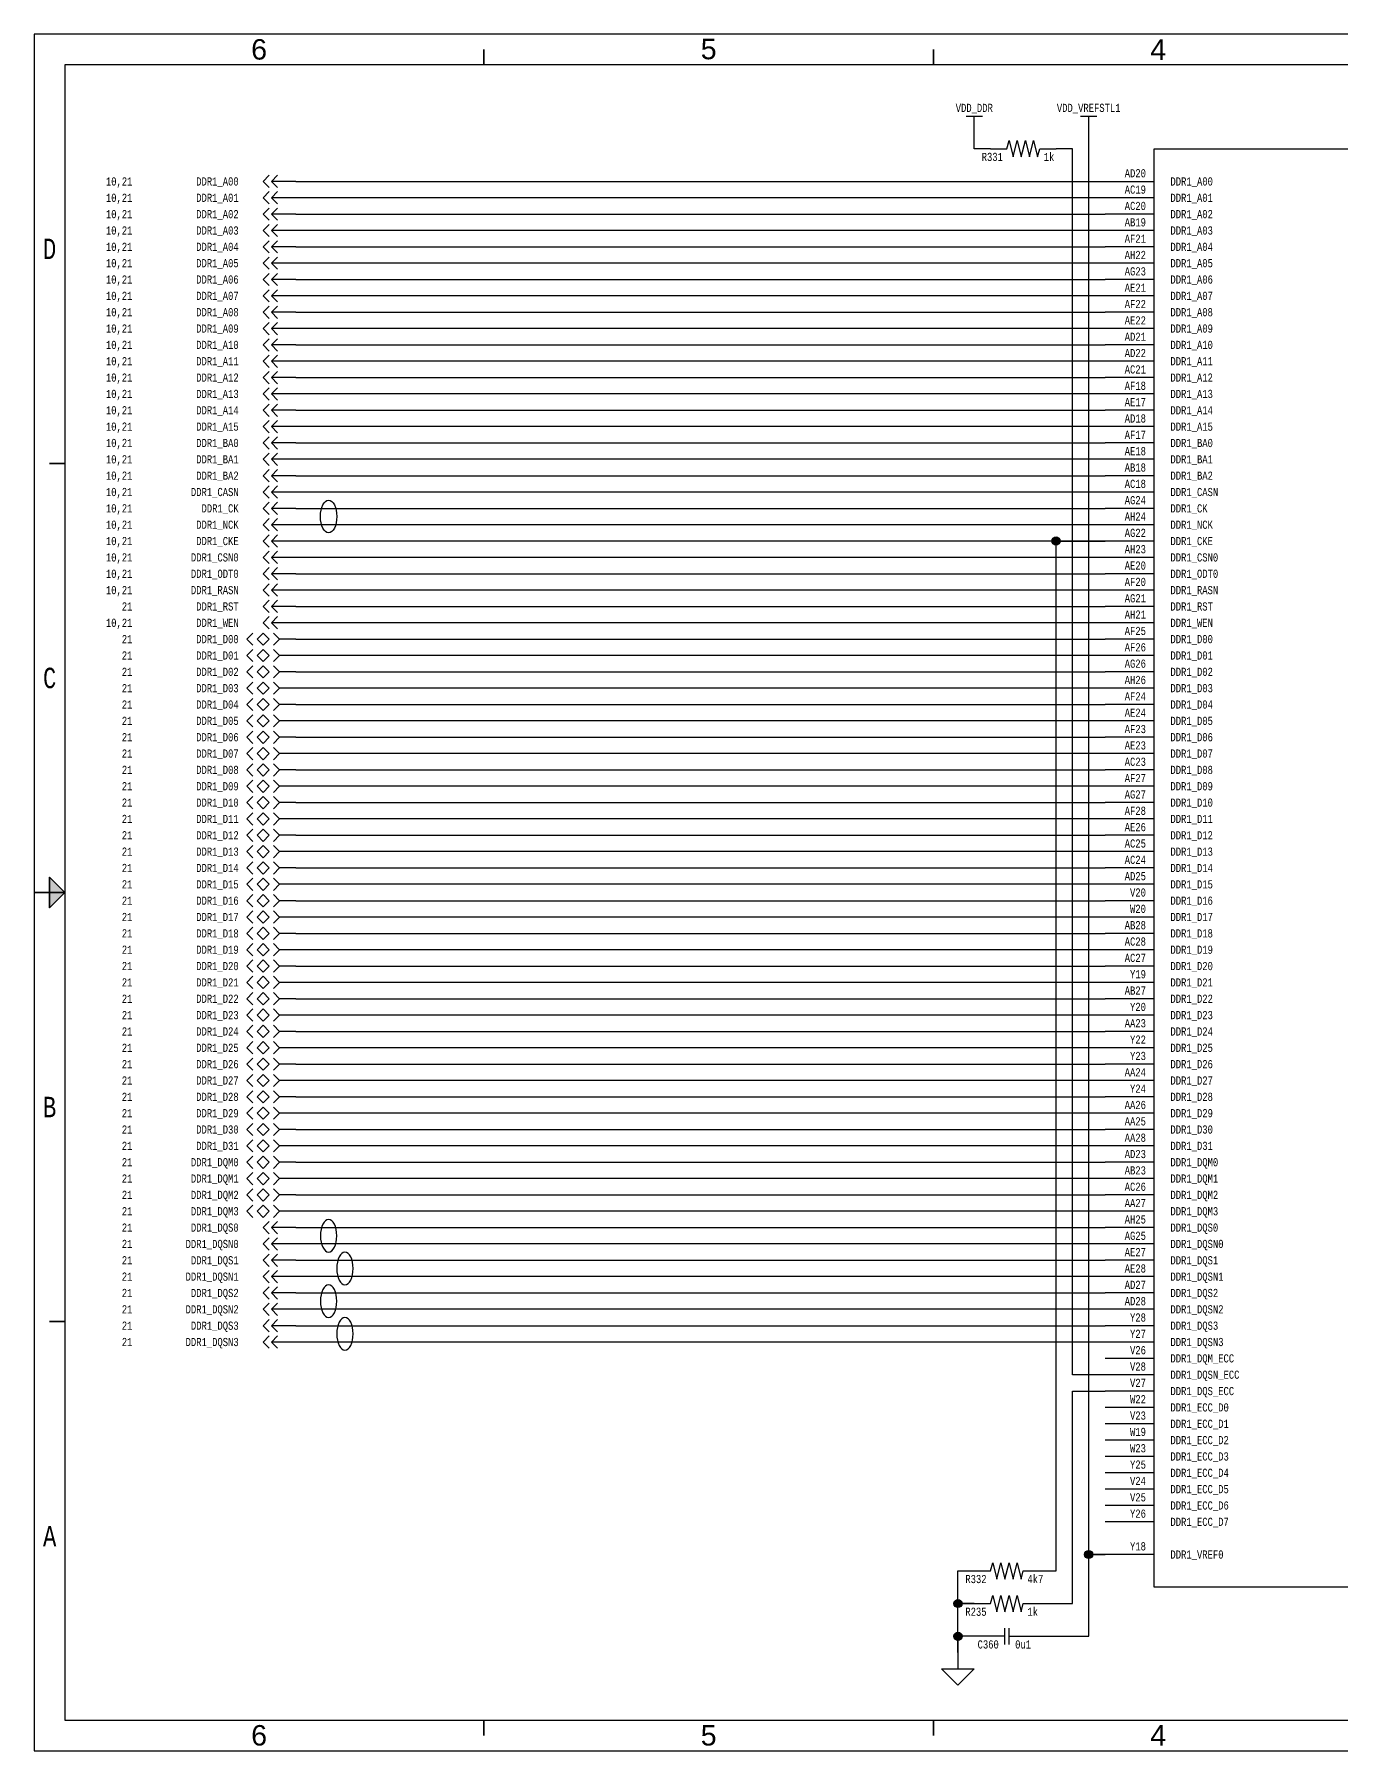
# Paper-space layout '19' of a CAD drawing. Header units: inches. Extents: x 0.2 to 16.8, y 0.2 to 10.8.
# Drawn here: x 0.25 to 8.24, y 0.25 to 10.75 of the extents above; entities that cross this region are included whole.
import ezdxf
from ezdxf.enums import TextEntityAlignment as Align

# ---------------------------------------------------------------- set-up
doc = ezdxf.new("R2010")
doc.units = ezdxf.units.IN
doc.header["$MEASUREMENT"] = 0
for name, color, linetype in [('BORDER', 13, 'Continuous'), ('COMPONENT', 14, 'Continuous'), ('SIGNAL', 84, 'Continuous'), ('TEXT', 252, 'Continuous')]:
    doc.layers.add(name, color=color, linetype=linetype)
doc.styles.add('Monotxt_75', font='monotxt.shx', dxfattribs={"width": 0.75})
doc.styles.get("Standard").update_dxf_attribs({"font": 'arial.ttf'})

# ---------------------------------------------------------------- blocks, each defined once
blk = doc.blocks.new('ANSI B Frame')
at = {"layer": 'BORDER', "lineweight": 35}
h = blk.add_hatch(color=256, dxfattribs=at)
h.dxf.hatch_style = 1
h.paths.add_polyline_path([(0.34375, 5.59375), (0.34375, 5.5), (0.4375, 5.5)])
h.paths.add_polyline_path([(0.4375, 5.5), (0.34375, 5.5), (0.34375, 5.40625)])
at = {"layer": 'BORDER'}
for points in [[(0.25, 0.25), (16.75, 0.25), (16.75, 10.75), (0.25, 10.75)], [(0.4375, 0.4375), (16.5625, 0.4375), (16.5625, 10.5625), (0.4375, 10.5625)]]:
    blk.add_lwpolyline(points, close=True, dxfattribs=at)
at = {"layer": 'BORDER', "lineweight": 35}
for points in [[(3, 10.65625), (3, 10.5625)], [(5.75, 10.65625), (5.75, 10.5625)], [(0.34375, 8.125), (0.4375, 8.125)], [(0.4375, 5.5), (0.25, 5.5)], [(0.34375, 2.875), (0.4375, 2.875)], [(3, 0.34375), (3, 0.4375)], [(5.75, 0.34375), (5.75, 0.4375)]]:
    blk.add_lwpolyline(points, dxfattribs=at)
blk.add_lwpolyline([(0.4375, 5.5), (0.34375, 5.59375), (0.34375, 5.40625)], close=True, dxfattribs=at)
at = {"layer": 'BORDER', "style": 'Monotxt_75', "width": 0.75}
for s, p in [('D', (0.34375, 9.4375)), ('C', (0.34375, 6.8125)), ('B', (0.34375, 4.1875)), ('A', (0.34375, 1.5625))]:
    blk.add_text(s, height=0.125, dxfattribs=at).set_placement(p, align=Align.MIDDLE_CENTER)
at = {"layer": 'BORDER', "flags": 8}
for tag, p in [('ZN6', (1.625, 10.65787)), ('ZN5', (4.375, 10.66009)), ('ZN4', (7.125, 10.65625)), ('ZN3', (9.875, 10.65796)), ('ZN2', (12.625, 10.65574)), ('ZN1', (15.375, 10.65574)), ('ZN6', (1.625, 0.34375)), ('ZN5', (4.375, 0.34375)), ('ZN4', (7.125, 0.34375)), ('ZN3', (9.875, 0.34375)), ('ZN2', (12.625, 0.34375)), ('ZN1', (15.375, 0.34375))]:
    blk.add_attdef(tag, text='', height=0.125, dxfattribs=at).set_placement(p, align=Align.MIDDLE_CENTER)
at = {"layer": 'TEXT', "style": 'Monotxt_75', "width": 0.75, "flags": 8}
for tag, height, p in [('DESRP', 0.0625, (13.625, 1)), ('DWG_NO', 0.1875, (13.9625, 0.7125))]:
    blk.add_attdef(tag, text='', height=height, dxfattribs=at).set_placement(p, align=Align.MIDDLE_LEFT)
for tag, height, p in [('SHTSZ', 0.1875, (13.7375, 0.7125)), ('REV', 0.1875, (16.4125, 0.7125)), ('SCALE', 0.0625, (14.15625, 0.5)), ('REVDATE', 0.0625, (15.11875, 0.5)), ('CURRSHT', 0.0625, (16.0625, 0.5)), ('LASTSHT', 0.0625, (16.4375, 0.5))]:
    blk.add_attdef(tag, text='', height=height, dxfattribs=at).set_placement(p, align=Align.MIDDLE_CENTER)
blk = doc.blocks.new('AM5728_B')
blk.add_lwpolyline([(-1.4, 4.4), (1.4, 4.4), (1.4, -4.4), (-1.4, -4.4)], close=True)
for points in [[(-1.7, 4.2), (-1.4, 4.2)], [(1.7, 4.2), (1.4, 4.2)], [(-1.4, 4.1), (-1.7, 4.1)], [(1.7, 4.1), (1.4, 4.1)], [(-1.4, 4), (-1.7, 4)], [(1.7, 4), (1.4, 4)], [(-1.4, 3.9), (-1.7, 3.9)], [(1.7, 3.9), (1.4, 3.9)], [(-1.4, 3.8), (-1.7, 3.8)], [(1.4, 3.8), (1.7, 3.8)], [(-1.4, 3.7), (-1.7, 3.7)], [(1.4, 3.7), (1.7, 3.7)], [(-1.4, 3.6), (-1.7, 3.6)], [(1.4, 3.6), (1.7, 3.6)], [(-1.4, 3.5), (-1.7, 3.5)], [(1.4, 3.5), (1.7, 3.5)], [(-1.4, 3.4), (-1.7, 3.4)], [(1.4, 3.4), (1.7, 3.4)], [(-1.4, 3.3), (-1.7, 3.3)], [(1.4, 3.3), (1.7, 3.3)], [(-1.4, 3.2), (-1.7, 3.2)], [(1.4, 3.2), (1.7, 3.2)], [(-1.4, 3.1), (-1.7, 3.1)], [(1.4, 3.1), (1.7, 3.1)], [(-1.4, 3), (-1.7, 3)], [(1.4, 3), (1.7, 3)], [(-1.4, 2.9), (-1.7, 2.9)], [(1.4, 2.9), (1.7, 2.9)], [(-1.4, 2.8), (-1.7, 2.8)], [(1.4, 2.8), (1.7, 2.8)], [(-1.4, 2.7), (-1.7, 2.7)], [(1.4, 2.7), (1.7, 2.7)], [(-1.4, 2.6), (-1.7, 2.6)], [(1.4, 2.6), (1.7, 2.6)], [(-1.4, 2.5), (-1.7, 2.5)], [(1.4, 2.5), (1.7, 2.5)], [(-1.4, 2.4), (-1.7, 2.4)], [(1.4, 2.4), (1.7, 2.4)], [(-1.4, 2.3), (-1.7, 2.3)], [(1.4, 2.3), (1.7, 2.3)], [(-1.4, 2.2), (-1.7, 2.2)], [(-1.4, 2.1), (-1.7, 2.1)], [(1.4, 2.2), (1.7, 2.2)], [(1.4, 2.1), (1.7, 2.1)], [(-1.4, 2), (-1.7, 2)], [(1.4, 2), (1.7, 2)], [(-1.4, 1.9), (-1.7, 1.9)], [(1.4, 1.9), (1.7, 1.9)], [(-1.4, 1.8), (-1.7, 1.8)], [(1.4, 1.8), (1.7, 1.8)], [(-1.4, 1.7), (-1.7, 1.7)], [(1.4, 1.7), (1.7, 1.7)], [(-1.4, 1.6), (-1.7, 1.6)], [(1.4, 1.6), (1.7, 1.6)], [(-1.4, 1.5), (-1.7, 1.5)], [(1.4, 1.5), (1.7, 1.5)], [(-1.4, 1.4), (-1.7, 1.4)], [(1.4, 1.4), (1.7, 1.4)], [(-1.4, 1.3), (-1.7, 1.3)], [(1.4, 1.3), (1.7, 1.3)], [(-1.4, 1.2), (-1.7, 1.2)], [(1.4, 1.2), (1.7, 1.2)], [(-1.4, 1.1), (-1.7, 1.1)], [(1.4, 1.1), (1.7, 1.1)], [(-1.4, 1), (-1.7, 1)], [(1.4, 1), (1.7, 1)], [(-1.4, 0.9), (-1.7, 0.9)], [(1.4, 0.9), (1.7, 0.9)], [(-1.4, 0.8), (-1.7, 0.8)], [(1.4, 0.8), (1.7, 0.8)], [(-1.4, 0.7), (-1.7, 0.7)], [(1.4, 0.7), (1.7, 0.7)], [(-1.4, 0.6), (-1.7, 0.6)], [(1.4, 0.6), (1.7, 0.6)], [(-1.4, 0.5), (-1.7, 0.5)], [(1.4, 0.5), (1.7, 0.5)], [(-1.4, 0.4), (-1.7, 0.4)], [(1.4, 0.4), (1.7, 0.4)], [(-1.4, 0.3), (-1.7, 0.3)], [(1.4, 0.3), (1.7, 0.3)], [(-1.4, 0.2), (-1.7, 0.2)], [(1.4, 0.2), (1.7, 0.2)], [(-1.4, 0.1), (-1.7, 0.1)], [(-1.4, 0), (-1.7, 0)], [(1.4, 0.1), (1.7, 0.1)], [(-1.4, -0.1), (-1.7, -0.1)], [(1.4, 0), (1.7, 0)], [(1.4, -0.1), (1.7, -0.1)], [(-1.4, -0.2), (-1.7, -0.2)], [(1.4, -0.2), (1.7, -0.2)], [(-1.4, -0.3), (-1.7, -0.3)], [(1.4, -0.3), (1.7, -0.3)], [(-1.4, -0.4), (-1.7, -0.4)], [(1.4, -0.4), (1.7, -0.4)], [(-1.4, -0.5), (-1.7, -0.5)], [(1.4, -0.5), (1.7, -0.5)], [(-1.4, -0.6), (-1.7, -0.6)], [(1.4, -0.6), (1.7, -0.6)], [(-1.4, -0.7), (-1.7, -0.7)], [(1.4, -0.7), (1.7, -0.7)], [(-1.4, -0.8), (-1.7, -0.8)], [(1.4, -0.8), (1.7, -0.8)], [(-1.4, -0.9), (-1.7, -0.9)], [(1.4, -0.9), (1.7, -0.9)], [(-1.4, -1), (-1.7, -1)], [(1.4, -1), (1.7, -1)], [(-1.4, -1.1), (-1.7, -1.1)], [(1.4, -1.1), (1.7, -1.1)], [(-1.4, -1.2), (-1.7, -1.2)], [(1.4, -1.2), (1.7, -1.2)], [(-1.4, -1.3), (-1.7, -1.3)], [(1.4, -1.3), (1.7, -1.3)], [(-1.4, -1.4), (-1.7, -1.4)], [(1.4, -1.4), (1.7, -1.4)], [(-1.4, -1.5), (-1.7, -1.5)], [(1.4, -1.5), (1.7, -1.5)], [(-1.4, -1.6), (-1.7, -1.6)], [(1.4, -1.6), (1.7, -1.6)], [(-1.4, -1.7), (-1.7, -1.7)], [(1.4, -1.7), (1.7, -1.7)], [(-1.4, -1.8), (-1.7, -1.8)], [(1.4, -1.8), (1.7, -1.8)], [(-1.4, -1.9), (-1.7, -1.9)], [(1.4, -1.9), (1.7, -1.9)], [(-1.4, -2), (-1.7, -2)], [(-1.4, -2.1), (-1.7, -2.1)], [(1.4, -2), (1.7, -2)], [(-1.4, -2.2), (-1.7, -2.2)], [(1.4, -2.1), (1.7, -2.1)], [(1.4, -2.2), (1.7, -2.2)], [(-1.4, -2.3), (-1.7, -2.3)], [(1.4, -2.3), (1.7, -2.3)], [(-1.4, -2.4), (-1.7, -2.4)], [(1.4, -2.4), (1.7, -2.4)], [(-1.4, -2.5), (-1.7, -2.5)], [(1.4, -2.5), (1.7, -2.5)], [(-1.4, -2.6), (-1.7, -2.6)], [(1.4, -2.6), (1.7, -2.6)], [(-1.4, -2.7), (-1.7, -2.7)], [(1.4, -2.7), (1.7, -2.7)], [(-1.4, -2.8), (-1.7, -2.8)], [(1.4, -2.8), (1.7, -2.8)], [(-1.4, -2.9), (-1.7, -2.9)], [(1.4, -2.9), (1.7, -2.9)], [(-1.4, -3), (-1.7, -3)], [(-1.4, -3.1), (-1.7, -3.1)], [(1.4, -3.1), (1.7, -3.1)], [(-1.4, -3.2), (-1.7, -3.2)], [(-1.4, -3.3), (-1.7, -3.3)], [(1.4, -3.3), (1.7, -3.3)], [(-1.4, -3.4), (-1.7, -3.4)], [(1.4, -3.4), (1.7, -3.4)], [(-1.4, -3.5), (-1.7, -3.5)], [(1.4, -3.5), (1.7, -3.5)], [(-1.4, -3.6), (-1.7, -3.6)], [(1.4, -3.6), (1.7, -3.6)], [(-1.4, -3.7), (-1.7, -3.7)], [(1.4, -3.7), (1.7, -3.7)], [(-1.4, -3.8), (-1.7, -3.8)], [(1.4, -3.8), (1.7, -3.8)], [(-1.4, -3.9), (-1.7, -3.9)], [(1.4, -3.9), (1.7, -3.9)], [(-1.4, -4), (-1.7, -4)], [(1.4, -4), (1.7, -4)], [(1.4, -4.1), (1.7, -4.1)], [(-1.4, -4.2), (-1.7, -4.2)], [(1.4, -4.2), (1.7, -4.2)]]:
    blk.add_lwpolyline(points)
at = {"color": 7}
for points in [[(0, 0.1), (0, 0), (0.1, 0)], [(-0.1, 0), (0, 0), (0, -0.1)]]:
    blk.add_lwpolyline(points, dxfattribs=at)
at = {"layer": 'TEXT', "style": 'Monotxt_75', "width": 0.75}
for s, p in [('b', (1.3, 4.45)), ('AD20', (-1.45, 4.225)), ('AC19', (-1.45, 4.125)), ('AC20', (-1.45, 4.025)), ('AB19', (-1.45, 3.925)), ('AF21', (-1.45, 3.825)), ('AH22', (-1.45, 3.725)), ('AG23', (-1.45, 3.625)), ('AE21', (-1.45, 3.525)), ('AF22', (-1.45, 3.425)), ('AE22', (-1.45, 3.325)), ('AD21', (-1.45, 3.225)), ('AD22', (-1.45, 3.125)), ('AC21', (-1.45, 3.025)), ('AF18', (-1.45, 2.925)), ('AE17', (-1.45, 2.825)), ('AD18', (-1.45, 2.725)), ('AF17', (-1.45, 2.625)), ('AE18', (-1.45, 2.525)), ('AB18', (-1.45, 2.425)), ('AC18', (-1.45, 2.325)), ('AG24', (-1.45, 2.225)), ('AH24', (-1.45, 2.125)), ('AG22', (-1.45, 2.025)), ('AH23', (-1.45, 1.925)), ('AE20', (-1.45, 1.825)), ('AF20', (-1.45, 1.725)), ('AG21', (-1.45, 1.625)), ('AH21', (-1.45, 1.525)), ('AF25', (-1.45, 1.425)), ('AF26', (-1.45, 1.325)), ('AG26', (-1.45, 1.225)), ('AH26', (-1.45, 1.125)), ('AF24', (-1.45, 1.025)), ('AE24', (-1.45, 0.925)), ('AF23', (-1.45, 0.825)), ('AE23', (-1.45, 0.725)), ('AC23', (-1.45, 0.625)), ('AF27', (-1.45, 0.525)), ('AG27', (-1.45, 0.425)), ('AF28', (-1.45, 0.325)), ('AE26', (-1.45, 0.225)), ('AC25', (-1.45, 0.125)), ('AC24', (-1.45, 0.025)), ('AD25', (-1.45, -0.075)), ('V20', (-1.45, -0.175)), ('W20', (-1.45, -0.275)), ('AB28', (-1.45, -0.375)), ('AC28', (-1.45, -0.475)), ('AC27', (-1.45, -0.575)), ('Y19', (-1.45, -0.675)), ('AB27', (-1.45, -0.775)), ('Y20', (-1.45, -0.875)), ('AA23', (-1.45, -0.975)), ('Y22', (-1.45, -1.075)), ('Y23', (-1.45, -1.175)), ('AA24', (-1.45, -1.275)), ('Y24', (-1.45, -1.375)), ('AA26', (-1.45, -1.475)), ('AA25', (-1.45, -1.575)), ('AA28', (-1.45, -1.675)), ('AD23', (-1.45, -1.775)), ('AB23', (-1.45, -1.875)), ('AC26', (-1.45, -1.975)), ('AA27', (-1.45, -2.075)), ('AH25', (-1.45, -2.175)), ('AG25', (-1.45, -2.275)), ('AE27', (-1.45, -2.375)), ('AE28', (-1.45, -2.475)), ('AD27', (-1.45, -2.575)), ('AD28', (-1.45, -2.675)), ('Y28', (-1.45, -2.775)), ('Y27', (-1.45, -2.875)), ('V26', (-1.45, -2.975)), ('V28', (-1.45, -3.075)), ('V27', (-1.45, -3.175)), ('W22', (-1.45, -3.275)), ('V23', (-1.45, -3.375)), ('W19', (-1.45, -3.475)), ('W23', (-1.45, -3.575)), ('Y25', (-1.45, -3.675)), ('V24', (-1.45, -3.775)), ('V25', (-1.45, -3.875)), ('Y26', (-1.45, -3.975)), ('Y18', (-1.45, -4.175))]:
    blk.add_text(s, height=0.05, dxfattribs=at).set_placement(p, align=Align.RIGHT)
for s, p in [('DDR1_A00', (-1.3, 4.2)), ('DDR1_A01', (-1.3, 4.1)), ('DDR1_A02', (-1.3, 4)), ('DDR1_A03', (-1.3, 3.9)), ('DDR1_A04', (-1.3, 3.8)), ('DDR1_A05', (-1.3, 3.7)), ('DDR1_A06', (-1.3, 3.6)), ('DDR1_A07', (-1.3, 3.5)), ('DDR1_A08', (-1.3, 3.4)), ('DDR1_A09', (-1.3, 3.3)), ('DDR1_A10', (-1.3, 3.2)), ('DDR1_A11', (-1.3, 3.1)), ('DDR1_A12', (-1.3, 3)), ('DDR1_A13', (-1.3, 2.9)), ('DDR1_A14', (-1.3, 2.8)), ('DDR1_A15', (-1.3, 2.7)), ('DDR1_BA0', (-1.3, 2.6)), ('DDR1_BA1', (-1.3, 2.5)), ('DDR1_BA2', (-1.3, 2.4)), ('DDR1_CASN', (-1.3, 2.3)), ('DDR1_CK', (-1.3, 2.2)), ('DDR1_NCK', (-1.3, 2.1)), ('DDR1_CKE', (-1.3, 2)), ('DDR1_CSN0', (-1.3, 1.9)), ('DDR1_ODT0', (-1.3, 1.8)), ('DDR1_RASN', (-1.3, 1.7)), ('DDR1_RST', (-1.3, 1.6)), ('DDR1_WEN', (-1.3, 1.5)), ('DDR1_D00', (-1.3, 1.4)), ('DDR1_D01', (-1.3, 1.3)), ('DDR1_D02', (-1.3, 1.2)), ('DDR1_D03', (-1.3, 1.1)), ('DDR1_D04', (-1.3, 1)), ('DDR1_D05', (-1.3, 0.9)), ('DDR1_D06', (-1.3, 0.8)), ('DDR1_D07', (-1.3, 0.7)), ('DDR1_D08', (-1.3, 0.6)), ('DDR1_D09', (-1.3, 0.5)), ('DDR1_D10', (-1.3, 0.4)), ('DDR1_D11', (-1.3, 0.3)), ('DDR1_D12', (-1.3, 0.2)), ('DDR1_D13', (-1.3, 0.1)), ('DDR1_D14', (-1.3, 0)), ('DDR1_D15', (-1.3, -0.1)), ('DDR1_D16', (-1.3, -0.2)), ('DDR1_D17', (-1.3, -0.3)), ('DDR1_D18', (-1.3, -0.4)), ('DDR1_D19', (-1.3, -0.5)), ('DDR1_D20', (-1.3, -0.6)), ('DDR1_D21', (-1.3, -0.7)), ('DDR1_D22', (-1.3, -0.8)), ('DDR1_D23', (-1.3, -0.9)), ('DDR1_D24', (-1.3, -1)), ('DDR1_D25', (-1.3, -1.1)), ('DDR1_D26', (-1.3, -1.2)), ('DDR1_D27', (-1.3, -1.3)), ('DDR1_D28', (-1.3, -1.4)), ('DDR1_D29', (-1.3, -1.5)), ('DDR1_D30', (-1.3, -1.6)), ('DDR1_D31', (-1.3, -1.7)), ('DDR1_DQM0', (-1.3, -1.8)), ('DDR1_DQM1', (-1.3, -1.9)), ('DDR1_DQM2', (-1.3, -2)), ('DDR1_DQM3', (-1.3, -2.1)), ('DDR1_DQS0', (-1.3, -2.2)), ('DDR1_DQSN0', (-1.3, -2.3)), ('DDR1_DQS1', (-1.3, -2.4)), ('DDR1_DQSN1', (-1.3, -2.5)), ('DDR1_DQS2', (-1.3, -2.6)), ('DDR1_DQSN2', (-1.3, -2.7)), ('DDR1_DQS3', (-1.3, -2.8)), ('DDR1_DQSN3', (-1.3, -2.9)), ('DDR1_DQM_ECC', (-1.3, -3)), ('DDR1_DQSN_ECC', (-1.3, -3.1)), ('DDR1_DQS_ECC', (-1.3, -3.2)), ('DDR1_ECC_D0', (-1.3, -3.3)), ('DDR1_ECC_D1', (-1.3, -3.4)), ('DDR1_ECC_D2', (-1.3, -3.5)), ('DDR1_ECC_D3', (-1.3, -3.6)), ('DDR1_ECC_D4', (-1.3, -3.7)), ('DDR1_ECC_D5', (-1.3, -3.8)), ('DDR1_ECC_D6', (-1.3, -3.9)), ('DDR1_ECC_D7', (-1.3, -4)), ('DDR1_VREF0', (-1.3, -4.2))]:
    blk.add_text(s, height=0.05, dxfattribs=at).set_placement(p, align=Align.MIDDLE_LEFT)
for s, p in [('DDR2_A00', (1.3, 4.2)), ('DDR2_A01', (1.3, 4.1)), ('DDR2_A02', (1.3, 4)), ('DDR2_A03', (1.3, 3.9)), ('DDR2_A04', (1.3, 3.8)), ('DDR2_A05', (1.3, 3.7)), ('DDR2_A06', (1.3, 3.6)), ('DDR2_A07', (1.3, 3.5)), ('DDR2_A08', (1.3, 3.4)), ('DDR2_A09', (1.3, 3.3)), ('DDR2_A10', (1.3, 3.2)), ('DDR2_A11', (1.3, 3.1)), ('DDR2_A12', (1.3, 3)), ('DDR2_A13', (1.3, 2.9)), ('DDR2_A14', (1.3, 2.8)), ('DDR2_A15', (1.3, 2.7)), ('DDR2_BA0', (1.3, 2.6)), ('DDR2_BA1', (1.3, 2.5)), ('DDR2_BA2', (1.3, 2.4)), ('DDR2_CASN', (1.3, 2.3)), ('DDR2_CK', (1.3, 2.2)), ('DDR2_NCK', (1.3, 2.1)), ('DDR2_CKE', (1.3, 2)), ('DDR2_CSN0', (1.3, 1.9)), ('DDR2_ODT0', (1.3, 1.8)), ('DDR2_RASN', (1.3, 1.7)), ('DDR2_RST', (1.3, 1.6)), ('DDR2_WEN', (1.3, 1.5)), ('DDR2_D00', (1.3, 1.4)), ('DDR2_D01', (1.3, 1.3)), ('DDR2_D02', (1.3, 1.2)), ('DDR2_D03', (1.3, 1.1)), ('DDR2_D04', (1.3, 1)), ('DDR2_D05', (1.3, 0.9)), ('DDR2_D06', (1.3, 0.8)), ('DDR2_D07', (1.3, 0.7)), ('DDR2_D08', (1.3, 0.6)), ('DDR2_D09', (1.3, 0.5)), ('DDR2_D10', (1.3, 0.4)), ('DDR2_D11', (1.3, 0.3)), ('DDR2_D12', (1.3, 0.2)), ('DDR2_D13', (1.3, 0.1)), ('DDR2_D14', (1.3, 0)), ('DDR2_D15', (1.3, -0.1)), ('DDR2_D16', (1.3, -0.2)), ('DDR2_D17', (1.3, -0.3)), ('DDR2_D18', (1.3, -0.4)), ('DDR2_D19', (1.3, -0.5)), ('DDR2_D20', (1.3, -0.6)), ('DDR2_D21', (1.3, -0.7)), ('DDR2_D22', (1.3, -0.8)), ('DDR2_D23', (1.3, -0.9)), ('DDR2_D24', (1.3, -1)), ('DDR2_D25', (1.3, -1.1)), ('DDR2_D26', (1.3, -1.2)), ('DDR2_D27', (1.3, -1.3)), ('DDR2_D28', (1.3, -1.4)), ('DDR2_D29', (1.3, -1.5)), ('DDR2_D30', (1.3, -1.6)), ('DDR2_D31', (1.3, -1.7)), ('DDR2_DQM0', (1.3, -1.8)), ('DDR2_DQM1', (1.3, -1.9)), ('DDR2_DQM2', (1.3, -2)), ('DDR2_DQM3', (1.3, -2.1)), ('DDR2_DQS0', (1.3, -2.2)), ('DDR2_DQSN0', (1.3, -2.3)), ('DDR2_DQS1', (1.3, -2.4)), ('DDR2_DQSN1', (1.3, -2.5)), ('DDR2_DQS2', (1.3, -2.6)), ('DDR2_DQSN2', (1.3, -2.7)), ('DDR2_DQS3', (1.3, -2.8)), ('DDR2_DQSN3', (1.3, -2.9)), ('DDR2_VREF0', (1.3, -3.1)), ('UART1_CTSN/GPIO7_24', (1.3, -3.3)), ('UART1_RTSN/GPIO7_25', (1.3, -3.4)), ('UART1_RXD/GPIO7_22', (1.3, -3.5)), ('UART1_TXD/GPIO7_23', (1.3, -3.6)), ('UART2_CTSN/GPIO1_16', (1.3, -3.7)), ('UART2_RTSN/GPIO1_17', (1.3, -3.8)), ('UART2_RXD/GPIO7_26', (1.3, -3.9)), ('UART2_TXD/GPIO7_27', (1.3, -4)), ('UART3_RXD/GPIO5_18', (1.3, -4.1)), ('UART3_TXD/GPIO5_19', (1.3, -4.2))]:
    blk.add_text(s, height=0.05, dxfattribs=at).set_placement(p, align=Align.MIDDLE_RIGHT)
for s, p in [('R25', (1.45, 4.225)), ('R26', (1.45, 4.125)), ('R28', (1.45, 4.025)), ('R27', (1.45, 3.925)), ('P23', (1.45, 3.825)), ('P22', (1.45, 3.725)), ('P25', (1.45, 3.625)), ('N20', (1.45, 3.525)), ('P27', (1.45, 3.425)), ('N27', (1.45, 3.325)), ('N23', (1.45, 3.225)), ('P26', (1.45, 3.125)), ('N28', (1.45, 3.025)), ('T22', (1.45, 2.925)), ('R22', (1.45, 2.825)), ('U22', (1.45, 2.725)), ('U23', (1.45, 2.625)), ('U27', (1.45, 2.525)), ('U26', (1.45, 2.425)), ('U28', (1.45, 2.325)), ('T28', (1.45, 2.225)), ('T27', (1.45, 2.125)), ('U24', (1.45, 2.025)), ('P24', (1.45, 1.925)), ('R23', (1.45, 1.825)), ('T23', (1.45, 1.725)), ('R24', (1.45, 1.625)), ('U25', (1.45, 1.525)), ('E26', (1.45, 1.425)), ('G25', (1.45, 1.325)), ('F25', (1.45, 1.225)), ('F24', (1.45, 1.125)), ('F26', (1.45, 1.025)), ('F27', (1.45, 0.925)), ('E27', (1.45, 0.825)), ('E28', (1.45, 0.725)), ('H23', (1.45, 0.625)), ('H25', (1.45, 0.525)), ('H24', (1.45, 0.425)), ('H26', (1.45, 0.325)), ('G26', (1.45, 0.225)), ('J25', (1.45, 0.125)), ('J26', (1.45, 0.025)), ('J24', (1.45, -0.075)), ('L22', (1.45, -0.175)), ('K20', (1.45, -0.275)), ('K21', (1.45, -0.375)), ('L23', (1.45, -0.475)), ('L24', (1.45, -0.575)), ('J23', (1.45, -0.675)), ('K22', (1.45, -0.775)), ('J20', (1.45, -0.875)), ('L27', (1.45, -0.975)), ('L26', (1.45, -1.075)), ('L25', (1.45, -1.175)), ('L28', (1.45, -1.275)), ('M23', (1.45, -1.375)), ('M24', (1.45, -1.475)), ('M25', (1.45, -1.575)), ('M26', (1.45, -1.675)), ('F28', (1.45, -1.775)), ('G24', (1.45, -1.875)), ('K23', (1.45, -1.975)), ('M22', (1.45, -2.075)), ('G28', (1.45, -2.175)), ('G27', (1.45, -2.275)), ('H27', (1.45, -2.375)), ('H28', (1.45, -2.475)), ('K27', (1.45, -2.575)), ('K28', (1.45, -2.675)), ('M28', (1.45, -2.775)), ('M27', (1.45, -2.875)), ('N22', (1.45, -3.075)), ('E25', (1.45, -3.275)), ('C27', (1.45, -3.375)), ('B27', (1.45, -3.475)), ('C26', (1.45, -3.575)), ('D27', (1.45, -3.675)), ('C28', (1.45, -3.775)), ('D28', (1.45, -3.875)), ('D26', (1.45, -3.975)), ('V02', (1.45, -4.075)), ('Y01', (1.45, -4.175))]:
    blk.add_text(s, height=0.05, dxfattribs=at).set_placement(p)
blk.add_text('AM5728', height=0.05, dxfattribs=at).set_placement((1.3, -4.45), align=Align.TOP_RIGHT)
at = {"layer": 'TEXT', "style": 'Monotxt_75', "width": 0.75, "flags": 8}
blk.add_attdef('REFNO', text='', height=0.05, dxfattribs=at).set_placement((1.262, 4.45), align=Align.RIGHT)
blk = doc.blocks.new('CAP')
for points in [[(0, 0.0125), (0, 0.2)], [(-0.05, 0.0125), (0.05, 0.0125)], [(-0.05, -0.0125), (0.05, -0.0125)], [(0, -0.0125), (0, -0.2)]]:
    blk.add_lwpolyline(points)
at = {"layer": 'TEXT', "style": 'Monotxt_75', "width": 0.75, "flags": 8}
blk.add_attdef('REFID', text='', height=0.05, rotation=270, dxfattribs=at).set_placement((-0.025, 0.05), align=Align.TOP_RIGHT)
blk.add_attdef('VALUE', text='', height=0.05, rotation=270, dxfattribs=at).set_placement((-0.025, -0.05), align=Align.TOP_LEFT)
blk = doc.blocks.new('RES')
blk.add_lwpolyline([(-0.2, 0), (-0.1, 0), (-0.0875, 0.05), (-0.0625, -0.05), (-0.0375, 0.05), (-0.0125, -0.05), (0.0125, 0.05), (0.0375, -0.05), (0.0625, 0.05), (0.0875, -0.05), (0.1, 0), (0.2, 0)])
at = {"layer": 'TEXT', "style": 'Monotxt_75', "width": 0.75, "flags": 8}
blk.add_attdef('REFID', text='', height=0.05, dxfattribs=at).set_placement((-0.125, -0.025), align=Align.TOP_RIGHT)
blk.add_attdef('VALUE', text='', height=0.05, dxfattribs=at).set_placement((0.125, -0.025), align=Align.TOP_LEFT)
blk = doc.blocks.new('CONNECT')
blk.add_hatch(color=256).paths.add_polyline_path([(0.0125, 0, 1), (-0.0125, 0, 1)])
blk.add_circle((0, 0), 0.0125)
blk = doc.blocks.new('SUPPLY_BUS')
for points in [[(0, 0), (0.05, 0)], [(0.05, 0.025), (0.05, -0.025)]]:
    blk.add_lwpolyline(points)
blk = doc.blocks.new('FLOAT_GND')
blk.add_lwpolyline([(0, 0), (0, -0.05)])
blk.add_lwpolyline([(-0.05, -0.05), (0.05, -0.05), (0, -0.1)], close=True)
blk = doc.blocks.new('TO_CONN')
for points in [[(0, 0), (0.075, 0)], [(0.05625, 0.01875), (0.075, 0), (0.05625, -0.01875)], [(0.08125, 0.01875), (0.1, 0), (0.08125, -0.01875)]]:
    blk.add_lwpolyline(points)
blk = doc.blocks.new('BIDIR_CONN')
for points in [[(0, 0), (0.05, 0)], [(0.06875, 0.01875), (0.05, 0), (0.06875, -0.01875)], [(0.13125, 0.01875), (0.15, 0), (0.13125, -0.01875)]]:
    blk.add_lwpolyline(points)
blk.add_lwpolyline([(0.1, 0.01875), (0.08125, 0), (0.1, -0.01875), (0.11875, 0)], close=True)

psp = doc.layouts.new('19')

# ---------------------------------------------------------------- linework, layer by layer
at = {"layer": 'SIGNAL'}
for points in [[(6.1, 10.05), (6, 10.05), (6, 10.15)], [(6.4, 0.95), (6.7, 0.95), (6.7, 1.45), (6.8, 1.45), (6.725, 1.45), (6.7, 1.475), (6.7, 10.15)], [(6.8, 2.55), (6.6, 2.55), (6.6, 10.05), (6.5, 10.05)], [(1.85, 9.85), (6.8, 9.85)], [(6.8, 9.75), (1.85, 9.75)], [(1.85, 9.65), (6.8, 9.65)], [(6.8, 9.55), (1.85, 9.55)], [(1.85, 9.45), (6.8, 9.45)], [(6.8, 9.35), (1.85, 9.35)], [(1.85, 9.25), (6.8, 9.25)], [(6.8, 9.15), (1.85, 9.15)], [(1.85, 9.05), (6.8, 9.05)], [(6.8, 8.95), (1.85, 8.95)], [(1.85, 8.85), (6.8, 8.85)], [(6.8, 8.75), (1.85, 8.75)], [(1.85, 8.65), (6.8, 8.65)], [(6.8, 8.55), (1.85, 8.55)], [(1.85, 8.45), (6.8, 8.45)], [(6.8, 8.35), (1.85, 8.35)], [(1.85, 8.25), (6.8, 8.25)], [(6.8, 8.15), (1.85, 8.15)], [(1.85, 8.05), (6.8, 8.05)], [(6.8, 7.95), (1.85, 7.95)], [(1.85, 7.85), (6.8, 7.85)], [(6.8, 7.75), (1.85, 7.75)], [(6.4, 1.35), (6.5, 1.35), (6.5, 7.65), (6.8, 7.65), (1.85, 7.65)], [(6.8, 7.55), (1.85, 7.55)], [(1.85, 7.45), (6.8, 7.45)], [(6.8, 7.35), (1.85, 7.35)], [(1.85, 7.25), (6.8, 7.25)], [(6.8, 7.15), (1.85, 7.15)], [(1.85, 7.05), (6.8, 7.05)], [(6.8, 6.95), (1.85, 6.95)], [(1.85, 6.85), (6.8, 6.85)], [(6.8, 6.75), (1.85, 6.75)], [(1.85, 6.65), (6.8, 6.65)], [(6.8, 6.55), (1.85, 6.55)], [(1.85, 6.45), (6.8, 6.45)], [(6.8, 6.35), (1.85, 6.35)], [(1.85, 6.25), (6.8, 6.25)], [(6.8, 6.15), (1.85, 6.15)], [(1.85, 6.05), (6.8, 6.05)], [(6.8, 5.95), (1.85, 5.95)], [(1.85, 5.85), (6.8, 5.85)], [(6.8, 5.75), (1.85, 5.75)], [(1.85, 5.65), (6.8, 5.65)], [(6.8, 5.55), (1.85, 5.55)], [(1.85, 5.45), (6.8, 5.45)], [(6.8, 5.35), (1.85, 5.35)], [(1.85, 5.25), (6.8, 5.25)], [(6.8, 5.15), (1.85, 5.15)], [(1.85, 5.05), (6.8, 5.05)], [(6.8, 4.95), (1.85, 4.95)], [(1.85, 4.85), (6.8, 4.85)], [(6.8, 4.75), (1.85, 4.75)], [(1.85, 4.65), (6.8, 4.65)], [(6.8, 4.55), (1.85, 4.55)], [(1.85, 4.45), (6.8, 4.45)], [(6.8, 4.35), (1.85, 4.35)], [(1.85, 4.25), (6.8, 4.25)], [(6.8, 4.15), (1.85, 4.15)], [(1.85, 4.05), (6.8, 4.05)], [(6.8, 3.95), (1.85, 3.95)], [(1.85, 3.85), (6.8, 3.85)], [(6.8, 3.75), (1.85, 3.75)], [(1.85, 3.65), (6.8, 3.65)], [(6.8, 3.55), (1.85, 3.55)], [(1.85, 3.45), (6.8, 3.45)], [(6.8, 3.35), (1.85, 3.35)], [(1.85, 3.25), (6.8, 3.25)], [(6.8, 3.15), (1.85, 3.15)], [(1.85, 3.05), (6.8, 3.05)], [(6.8, 2.95), (1.85, 2.95)], [(1.85, 2.85), (6.8, 2.85)], [(6.8, 2.75), (1.85, 2.75)], [(6.4, 1.15), (6.6, 1.15), (6.6, 2.45), (6.8, 2.45)], [(6, 0.95), (5.9, 0.95), (5.9, 0.85), (5.9, 1.15), (6, 1.15), (5.925, 1.15), (5.9, 1.175), (5.9, 1.35), (6, 1.35)]]:
    psp.add_lwpolyline(points, dxfattribs=at)
at = {"layer": 'TEXT'}
psp.add_ellipse((2.05, 7.8), major_axis=(0, -0.1), ratio=0.5, dxfattribs=at)
at = {"layer": 'TEXT', "extrusion": (0, 0, -1)}
for centre in [(2.05, 3.4), (2.15, 3.2), (2.05, 3), (2.15, 2.8)]:
    psp.add_ellipse(centre, major_axis=(0, -0.1), ratio=0.5, dxfattribs=at)

# ---------------------------------------------------------------- block references
ref = psp.add_blockref('ANSI B Frame', (0, 0))
ref.add_attrib('ZN4', '4', dxfattribs={"layer": 'BORDER', "height": 0.125}).set_placement((7.125, 0.344), align=Align.MIDDLE_CENTER)
ref.add_attrib('ZN4', '4', dxfattribs={"layer": 'BORDER', "height": 0.125}).set_placement((7.125, 10.656), align=Align.MIDDLE_CENTER)
ref.add_attrib('ZN5', '5', dxfattribs={"layer": 'BORDER', "height": 0.125}).set_placement((4.375, 0.344), align=Align.MIDDLE_CENTER)
ref.add_attrib('ZN5', '5', dxfattribs={"layer": 'BORDER', "height": 0.125}).set_placement((4.375, 10.66), align=Align.MIDDLE_CENTER)
ref.add_attrib('ZN6', '6', dxfattribs={"layer": 'BORDER', "height": 0.125}).set_placement((1.625, 0.344), align=Align.MIDDLE_CENTER)
ref.add_attrib('ZN6', '6', dxfattribs={"layer": 'BORDER', "height": 0.125}).set_placement((1.625, 10.658), align=Align.MIDDLE_CENTER)
at = {"layer": 'COMPONENT', "xscale": 2, "yscale": 2, "zscale": 2}
for name, p, rotation in [('SUPPLY_BUS', (6, 10.15), 90), ('SUPPLY_BUS', (6.7, 10.15), 90), ('TO_CONN', (1.85, 9.85), 180), ('TO_CONN', (1.85, 9.75), 180), ('TO_CONN', (1.85, 9.65), 180), ('TO_CONN', (1.85, 9.55), 180), ('TO_CONN', (1.85, 9.45), 180), ('TO_CONN', (1.85, 9.35), 180), ('TO_CONN', (1.85, 9.25), 180), ('TO_CONN', (1.85, 9.15), 180), ('TO_CONN', (1.85, 9.05), 180), ('TO_CONN', (1.85, 8.95), 180), ('TO_CONN', (1.85, 8.85), 180), ('TO_CONN', (1.85, 8.75), 180), ('TO_CONN', (1.85, 8.65), 180), ('TO_CONN', (1.85, 8.55), 180), ('TO_CONN', (1.85, 8.45), 180), ('TO_CONN', (1.85, 8.35), 180), ('TO_CONN', (1.85, 8.25), 180), ('TO_CONN', (1.85, 8.15), 180), ('TO_CONN', (1.85, 8.05), 180), ('TO_CONN', (1.85, 7.95), 180), ('TO_CONN', (1.85, 7.85), 180), ('TO_CONN', (1.85, 7.75), 180), ('TO_CONN', (1.85, 7.65), 180), ('TO_CONN', (1.85, 7.55), 180), ('TO_CONN', (1.85, 7.45), 180), ('TO_CONN', (1.85, 7.35), 180), ('TO_CONN', (1.85, 7.25), 180), ('TO_CONN', (1.85, 7.15), 180), ('TO_CONN', (1.85, 3.45), 180), ('TO_CONN', (1.85, 3.35), 180), ('TO_CONN', (1.85, 3.25), 180), ('TO_CONN', (1.85, 3.15), 180), ('TO_CONN', (1.85, 3.05), 180), ('TO_CONN', (1.85, 2.95), 180), ('TO_CONN', (1.85, 2.85), 180), ('TO_CONN', (1.85, 2.75), 180)]:
    psp.add_blockref(name, p, dxfattribs=dict(at, rotation=rotation))
at = {"layer": 'COMPONENT'}
for name, p, values in [('RES', (6.3, 10.05), {'REFID': 'R331', 'VALUE': '1k'}), ('AM5728_B', (8.5, 5.65), {'REFNO': 'U038'}), ('RES', (6.2, 1.35), {'REFID': 'R332', 'VALUE': '4k7'}), ('RES', (6.2, 1.15), {'REFID': 'R235', 'VALUE': '1k'})]:
    psp.add_blockref(name, p, dxfattribs=at).add_auto_attribs(values)
at = {"layer": 'COMPONENT', "yscale": 2, "zscale": 2}
for name, p, xscale in [('BIDIR_CONN', (1.85, 7.05), -2), ('BIDIR_CONN', (1.85, 6.95), -2), ('BIDIR_CONN', (1.85, 6.85), -2), ('BIDIR_CONN', (1.85, 6.75), -2), ('BIDIR_CONN', (1.85, 6.65), -2), ('BIDIR_CONN', (1.85, 6.55), -2), ('BIDIR_CONN', (1.85, 6.45), -2), ('BIDIR_CONN', (1.85, 6.35), -2), ('BIDIR_CONN', (1.85, 6.25), -2), ('BIDIR_CONN', (1.85, 6.15), -2), ('BIDIR_CONN', (1.85, 6.05), -2), ('BIDIR_CONN', (1.85, 5.95), -2), ('BIDIR_CONN', (1.85, 5.85), -2), ('BIDIR_CONN', (1.85, 5.75), -2), ('BIDIR_CONN', (1.85, 5.65), -2), ('BIDIR_CONN', (1.85, 5.55), -2), ('BIDIR_CONN', (1.85, 5.45), -2), ('BIDIR_CONN', (1.85, 5.35), -2), ('BIDIR_CONN', (1.85, 5.25), -2), ('BIDIR_CONN', (1.85, 5.15), -2), ('BIDIR_CONN', (1.85, 5.05), -2), ('BIDIR_CONN', (1.85, 4.95), -2), ('BIDIR_CONN', (1.85, 4.85), -2), ('BIDIR_CONN', (1.85, 4.75), -2), ('BIDIR_CONN', (1.85, 4.65), -2), ('BIDIR_CONN', (1.85, 4.55), -2), ('BIDIR_CONN', (1.85, 4.45), -2), ('BIDIR_CONN', (1.85, 4.35), -2), ('BIDIR_CONN', (1.85, 4.25), -2), ('BIDIR_CONN', (1.85, 4.15), -2), ('BIDIR_CONN', (1.85, 4.05), -2), ('BIDIR_CONN', (1.85, 3.95), -2), ('BIDIR_CONN', (1.85, 3.85), -2), ('BIDIR_CONN', (1.85, 3.75), -2), ('BIDIR_CONN', (1.85, 3.65), -2), ('BIDIR_CONN', (1.85, 3.55), -2), ('FLOAT_GND', (5.9, 0.85), 2)]:
    psp.add_blockref(name, p, dxfattribs=dict(at, xscale=xscale))
at = {"layer": 'COMPONENT'}
ref = psp.add_blockref('CAP', (6.2, 0.95), dxfattribs=dict(at, rotation=90))
ref.add_attrib('REFID', 'C360', dxfattribs={"layer": 'TEXT', "height": 0.05, "style": 'Monotxt_75', "width": 0.75}).set_placement((6.15, 0.925), align=Align.TOP_RIGHT)
ref.add_attrib('VALUE', '0u1', dxfattribs={"layer": 'TEXT', "height": 0.05, "style": 'Monotxt_75', "width": 0.75}).set_placement((6.25, 0.925), align=Align.TOP_LEFT)
at = {"layer": 'SIGNAL', "xscale": 2, "yscale": 2, "zscale": 2}
for p in [(6.5, 7.65), (6.7, 1.45), (5.9, 1.15), (5.9, 0.95)]:
    psp.add_blockref('CONNECT', p, dxfattribs=at)

# ---------------------------------------------------------------- texts
at = {"layer": 'TEXT', "style": 'Monotxt_75', "width": 0.75}
for s, p in [('VDD_DDR', (6, 10.275)), ('VDD_VREFSTL1', (6.7, 10.275))]:
    psp.add_text(s, height=0.05, dxfattribs=at).set_placement(p, align=Align.CENTER)
for s, p in [('10,21', (0.85, 9.85)), ('DDR1_A00', (1.5, 9.85)), ('10,21', (0.85, 9.75)), ('DDR1_A01', (1.5, 9.75)), ('10,21', (0.85, 9.65)), ('DDR1_A02', (1.5, 9.65)), ('10,21', (0.85, 9.55)), ('DDR1_A03', (1.5, 9.55)), ('10,21', (0.85, 9.45)), ('DDR1_A04', (1.5, 9.45)), ('10,21', (0.85, 9.35)), ('DDR1_A05', (1.5, 9.35)), ('10,21', (0.85, 9.25)), ('DDR1_A06', (1.5, 9.25)), ('10,21', (0.85, 9.15)), ('DDR1_A07', (1.5, 9.15)), ('10,21', (0.85, 9.05)), ('DDR1_A08', (1.5, 9.05)), ('10,21', (0.85, 8.95)), ('DDR1_A09', (1.5, 8.95)), ('10,21', (0.85, 8.85)), ('DDR1_A10', (1.5, 8.85)), ('10,21', (0.85, 8.75)), ('DDR1_A11', (1.5, 8.75)), ('10,21', (0.85, 8.65)), ('DDR1_A12', (1.5, 8.65)), ('10,21', (0.85, 8.55)), ('DDR1_A13', (1.5, 8.55)), ('10,21', (0.85, 8.45)), ('DDR1_A14', (1.5, 8.45)), ('10,21', (0.85, 8.35)), ('DDR1_A15', (1.5, 8.35)), ('10,21', (0.85, 8.25)), ('DDR1_BA0', (1.5, 8.25)), ('10,21', (0.85, 8.15)), ('DDR1_BA1', (1.5, 8.15)), ('10,21', (0.85, 8.05)), ('DDR1_BA2', (1.5, 8.05)), ('10,21', (0.85, 7.95)), ('10,21', (0.85, 7.85)), ('DDR1_CASN', (1.5, 7.95)), ('DDR1_CK', (1.5, 7.85)), ('10,21', (0.85, 7.75)), ('DDR1_NCK', (1.5, 7.75)), ('10,21', (0.85, 7.65)), ('DDR1_CKE', (1.5, 7.65)), ('10,21', (0.85, 7.55)), ('DDR1_CSN0', (1.5, 7.55)), ('10,21', (0.85, 7.45)), ('DDR1_ODT0', (1.5, 7.45)), ('10,21', (0.85, 7.35)), ('DDR1_RASN', (1.5, 7.35)), ('21', (0.85, 7.25)), ('DDR1_RST', (1.5, 7.25)), ('10,21', (0.85, 7.15)), ('DDR1_WEN', (1.5, 7.15)), ('21', (0.85, 7.05)), ('DDR1_D00', (1.5, 7.05)), ('21', (0.85, 6.95)), ('DDR1_D01', (1.5, 6.95)), ('21', (0.85, 6.85)), ('DDR1_D02', (1.5, 6.85)), ('21', (0.85, 6.75)), ('DDR1_D03', (1.5, 6.75)), ('21', (0.85, 6.65)), ('DDR1_D04', (1.5, 6.65)), ('21', (0.85, 6.55)), ('DDR1_D05', (1.5, 6.55)), ('21', (0.85, 6.45)), ('DDR1_D06', (1.5, 6.45)), ('21', (0.85, 6.35)), ('DDR1_D07', (1.5, 6.35)), ('21', (0.85, 6.25)), ('DDR1_D08', (1.5, 6.25)), ('21', (0.85, 6.15)), ('DDR1_D09', (1.5, 6.15)), ('21', (0.85, 6.05)), ('DDR1_D10', (1.5, 6.05)), ('21', (0.85, 5.95)), ('DDR1_D11', (1.5, 5.95)), ('21', (0.85, 5.85)), ('21', (0.85, 5.75)), ('DDR1_D12', (1.5, 5.85)), ('DDR1_D13', (1.5, 5.75)), ('21', (0.85, 5.65)), ('DDR1_D14', (1.5, 5.65)), ('21', (0.85, 5.55)), ('DDR1_D15', (1.5, 5.55)), ('21', (0.85, 5.45)), ('DDR1_D16', (1.5, 5.45)), ('21', (0.85, 5.35)), ('DDR1_D17', (1.5, 5.35)), ('21', (0.85, 5.25)), ('DDR1_D18', (1.5, 5.25)), ('21', (0.85, 5.15)), ('DDR1_D19', (1.5, 5.15)), ('21', (0.85, 5.05)), ('DDR1_D20', (1.5, 5.05)), ('21', (0.85, 4.95)), ('DDR1_D21', (1.5, 4.95)), ('21', (0.85, 4.85)), ('DDR1_D22', (1.5, 4.85)), ('21', (0.85, 4.75)), ('DDR1_D23', (1.5, 4.75)), ('21', (0.85, 4.65)), ('DDR1_D24', (1.5, 4.65)), ('21', (0.85, 4.55)), ('DDR1_D25', (1.5, 4.55)), ('21', (0.85, 4.45)), ('DDR1_D26', (1.5, 4.45)), ('21', (0.85, 4.35)), ('DDR1_D27', (1.5, 4.35)), ('21', (0.85, 4.25)), ('DDR1_D28', (1.5, 4.25)), ('21', (0.85, 4.15)), ('DDR1_D29', (1.5, 4.15)), ('21', (0.85, 4.05)), ('DDR1_D30', (1.5, 4.05)), ('21', (0.85, 3.95)), ('DDR1_D31', (1.5, 3.95)), ('21', (0.85, 3.85)), ('DDR1_DQM0', (1.5, 3.85)), ('21', (0.85, 3.75)), ('21', (0.85, 3.65)), ('DDR1_DQM1', (1.5, 3.75)), ('DDR1_DQM2', (1.5, 3.65)), ('21', (0.85, 3.55)), ('DDR1_DQM3', (1.5, 3.55)), ('21', (0.85, 3.45)), ('DDR1_DQS0', (1.5, 3.45)), ('21', (0.85, 3.35)), ('DDR1_DQSN0', (1.5, 3.35)), ('21', (0.85, 3.25)), ('DDR1_DQS1', (1.5, 3.25)), ('21', (0.85, 3.15)), ('DDR1_DQSN1', (1.5, 3.15)), ('21', (0.85, 3.05)), ('DDR1_DQS2', (1.5, 3.05)), ('21', (0.85, 2.95)), ('DDR1_DQSN2', (1.5, 2.95)), ('21', (0.85, 2.85)), ('DDR1_DQS3', (1.5, 2.85)), ('21', (0.85, 2.75)), ('DDR1_DQSN3', (1.5, 2.75))]:
    psp.add_text(s, height=0.05, dxfattribs=at).set_placement(p, align=Align.MIDDLE_RIGHT)

doc.saveas('drawing.dxf')
